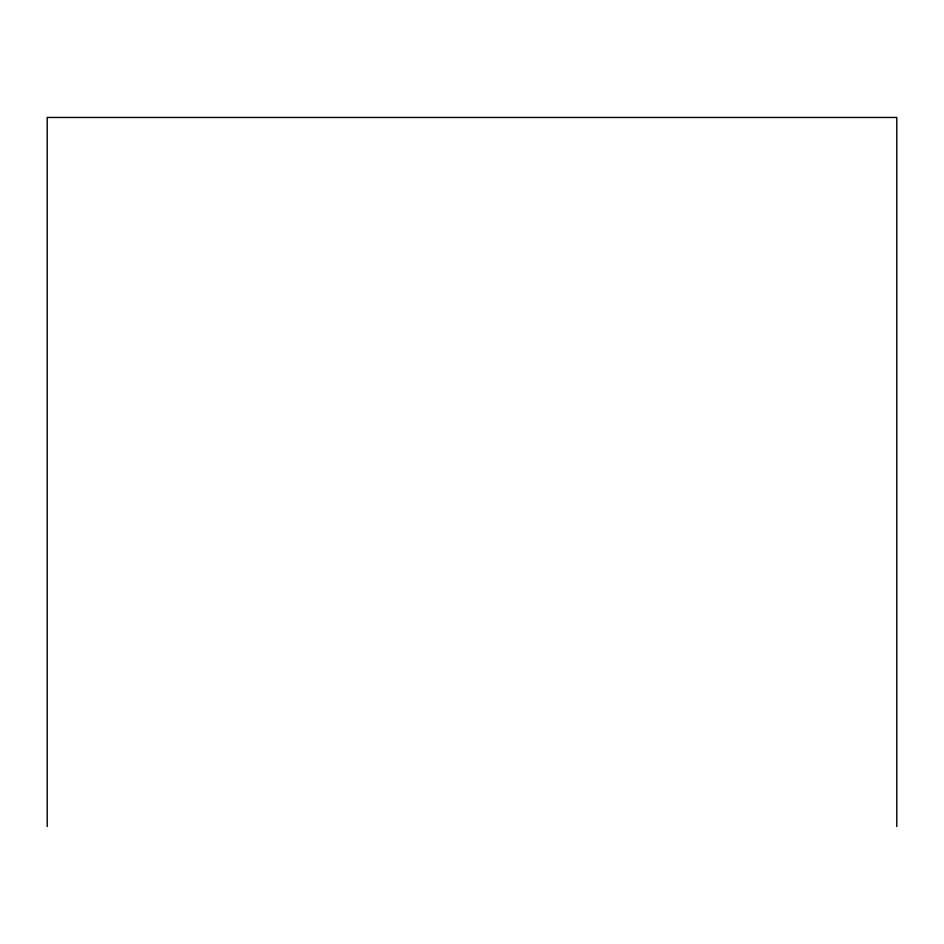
<?xml version="1.0" encoding="UTF-8"?>
<svg xmlns="http://www.w3.org/2000/svg" width="944" height="944" viewBox="0 0 944 944"><rect width="100%" height="100%" fill="white"/><g stroke="black" fill="none" stroke-linecap="round" stroke-linejoin="round"><path stroke-width="1.42" d="M896.8 826.543L896.8 117.457L47.2 117.457L47.2 826.543"/></g></svg>
